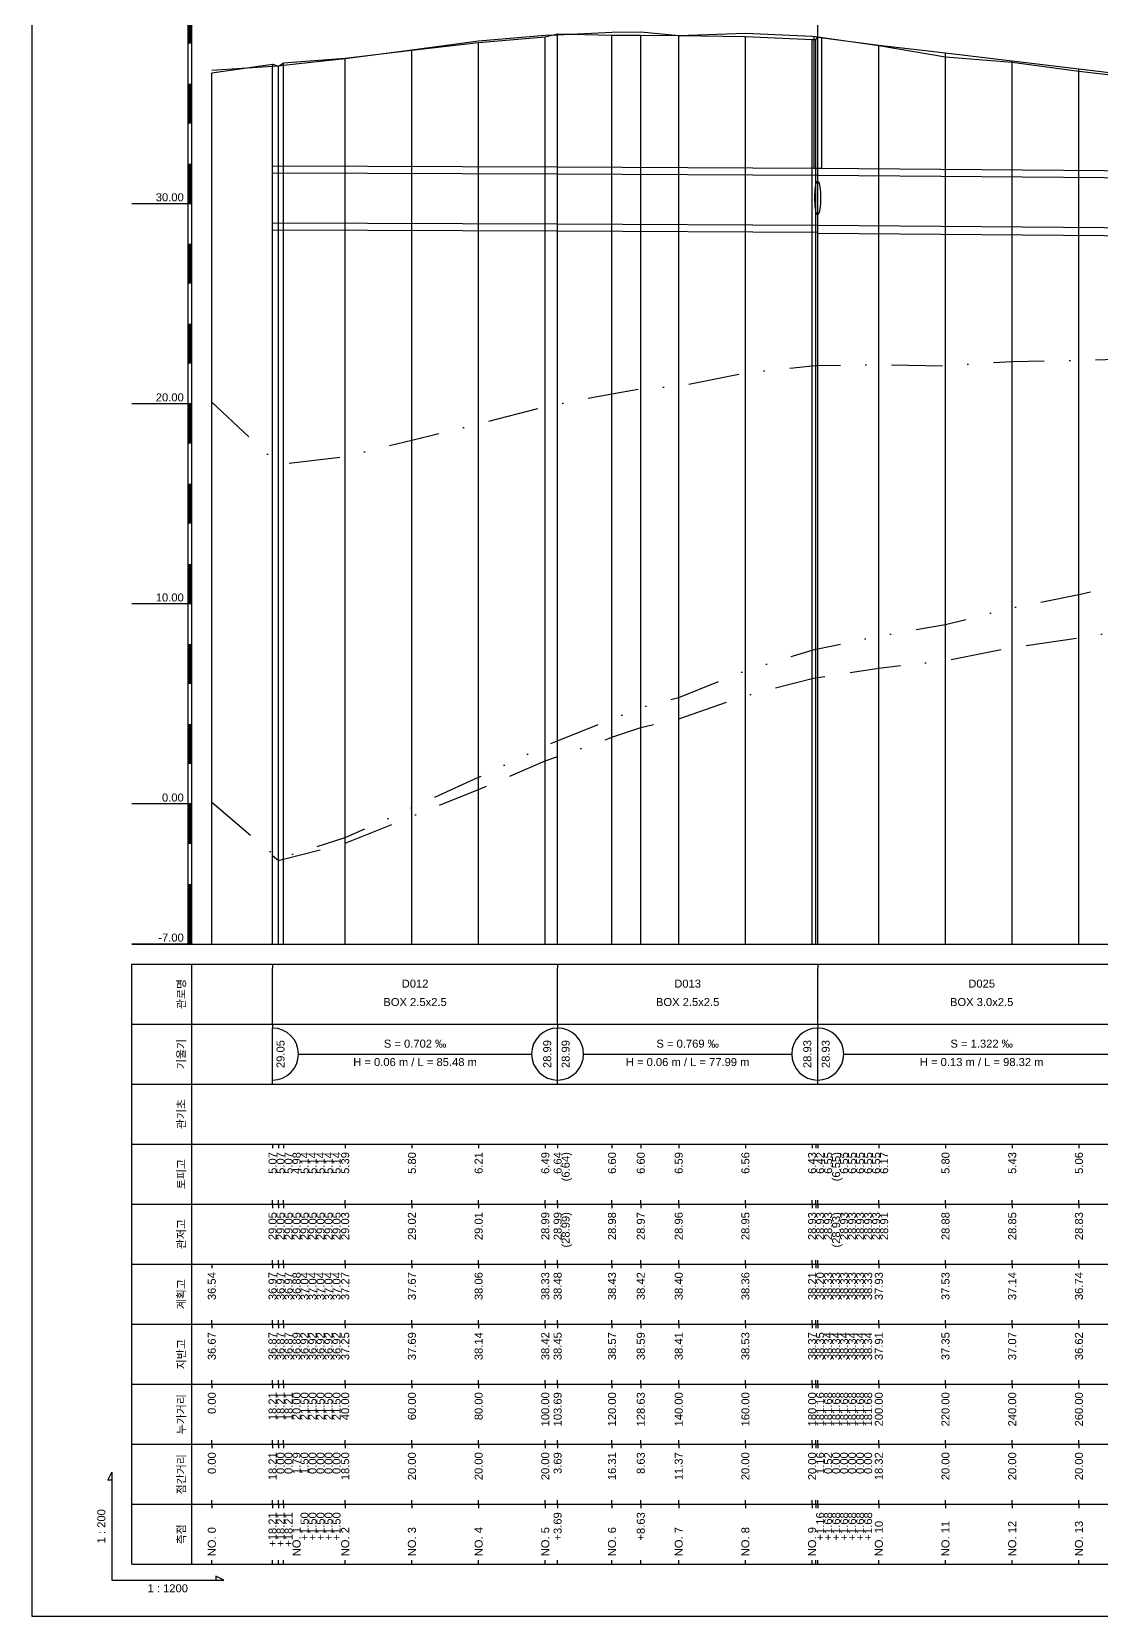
# Model space of a CAD drawing. Header units: millimetres. Extents: x -7351 to 135086, y 1419 to 5643.
# Drawn here: x 45519.4 to 45786.6, y 1419 to 1815 of the extents above; entities that cross this region are included whole.
import ezdxf
from ezdxf.enums import TextEntityAlignment as Align

# ---------------------------------------------------------------- set-up
doc = ezdxf.new("R2010")
doc.units = ezdxf.units.MM
for name, pattern in [('BORDER', [44.45, 12.7, -6.35, 12.7, -6.35, 0, -6.35]), ('DASHDOT', [25.4, 12.7, -6.35, 0, -6.35]), ('DIVIDE', [31.75, 12.7, -6.35, 0, -6.35, 0, -6.35])]:
    doc.linetypes.add(name, pattern=pattern)
for name, color, linetype in [('KZ_종단_계획선', 1, 'Continuous'), ('KZ_종단_관로', 4, 'Continuous'), ('KZ_종단_깃발', 7, 'Continuous'), ('KZ_종단_도각', 7, 'Continuous'), ('KZ_종단_맨홀', 4, 'Continuous'), ('KZ_종단_수직선', 7, 'Continuous'), ('KZ_종단_암선1', 56, 'DASHDOT'), ('KZ_종단_암선2', 4, 'DIVIDE'), ('KZ_종단_암선3', 6, 'BORDER'), ('KZ_종단_원형관', 4, 'Continuous'), ('KZ_종단_지반선', 3, 'Continuous'), ('KZ_종단_테이블문자', 7, 'Continuous'), ('KZ_종단_테이블선', 7, 'Continuous'), ('KZ_종단_폴대', 7, 'Continuous')]:
    doc.layers.add(name, color=color, linetype=linetype)
doc.styles.get("Standard").update_dxf_attribs({"font": 'arial.ttf'})

msp = doc.modelspace()

# ---------------------------------------------------------------- linework, layer by layer
at = {"layer": 'KZ_종단_계획선'}
msp.add_lwpolyline([(45564.36, 1804.76), (45579.54, 1806.9), (45579.54, 1806.9), (45579.54, 1806.9), (45581.03, 1806.42), (45582.27, 1807.23), (45582.27, 1807.23), (45582.27, 1807.23), (45582.27, 1807.23), (45582.27, 1807.23), (45597.69, 1808.41), (45614.36, 1810.4), (45631.03, 1812.36), (45647.69, 1813.7), (45650.77, 1814.45), (45664.36, 1814.17), (45671.55, 1814.13), (45681.03, 1814.03), (45697.69, 1813.83), (45714.36, 1813.11), (45715.33, 1813.05), (45715.76, 1813.67), (45715.76, 1813.67), (45715.76, 1813.67), (45715.76, 1813.67), (45715.76, 1813.67), (45715.76, 1813.67), (45731.03, 1811.67), (45747.69, 1809.71), (45764.36, 1807.73), (45781.03, 1805.74), (45797.69, 1803.76)], dxfattribs=at)
at = {"layer": 'KZ_종단_관로'}
for points in [[(45579.54, 1781.54), (45650.77, 1781.24)], [(45579.54, 1779.79), (45650.77, 1779.49)], [(45650.77, 1781.24), (45715.76, 1780.94)], [(45650.77, 1779.49), (45715.76, 1779.19)], [(45715.76, 1780.94), (45797.69, 1780.29)], [(45715.76, 1779.19), (45797.69, 1778.54)], [(45579.54, 1767.29), (45650.77, 1766.99)], [(45650.77, 1766.99), (45715.76, 1766.69)], [(45715.76, 1766.69), (45797.69, 1766.04)], [(45579.54, 1765.54), (45650.77, 1765.24)], [(45650.77, 1765.24), (45715.76, 1764.94)], [(45715.76, 1764.69), (45797.69, 1764.04)]]:
    msp.add_lwpolyline(points, dxfattribs=at)
at = {"layer": 'KZ_종단_깃발'}
msp.add_line((45715.76, 1587.04), (45715.76, 1855), dxfattribs=at)
at = {"layer": 'KZ_종단_도각'}
msp.add_lwpolyline([(45519.36, 1419.04), (46360.36, 1419.04), (46360.36, 2013.04), (45519.36, 2013.04)], close=True, dxfattribs=at)
at = {"layer": 'KZ_종단_맨홀'}
msp.add_lwpolyline([(45714.76, 1813.67), (45714.76, 1780.94), (45716.76, 1780.94), (45716.76, 1813.67)], dxfattribs=at)
at = {"layer": 'KZ_종단_수직선'}
for p, q in [((45647.69, 1587.04), (45647.69, 1813.7)), ((45650.77, 1587.04), (45650.77, 1814.45)), ((45664.36, 1587.04), (45664.36, 1814.17)), ((45671.55, 1587.04), (45671.55, 1814.13)), ((45681.03, 1587.04), (45681.03, 1814.03)), ((45697.69, 1587.04), (45697.69, 1813.83)), ((45715.76, 1587.04), (45715.76, 1813.67)), ((45715.76, 1587.04), (45715.76, 1813.67)), ((45715.76, 1587.04), (45715.76, 1813.67)), ((45715.76, 1587.04), (45715.76, 1813.67)), ((45715.76, 1587.04), (45715.76, 1813.67)), ((45715.76, 1587.04), (45715.76, 1813.67)), ((45614.36, 1587.04), (45614.36, 1810.4)), ((45631.03, 1587.04), (45631.03, 1812.36)), ((45714.36, 1587.04), (45714.36, 1813.11)), ((45715.33, 1587.04), (45715.33, 1813.05)), ((45731.03, 1587.04), (45731.03, 1811.67)), ((45747.69, 1587.04), (45747.69, 1809.71)), ((45579.53, 1587.04), (45579.53, 1806.9)), ((45579.53, 1587.04), (45579.53, 1806.9)), ((45579.53, 1587.04), (45579.53, 1806.9)), ((45581.03, 1587.04), (45581.03, 1806.42)), ((45582.28, 1587.04), (45582.28, 1807.23)), ((45582.28, 1587.04), (45582.28, 1807.23)), ((45582.28, 1587.04), (45582.28, 1807.23)), ((45582.28, 1587.04), (45582.28, 1807.23)), ((45582.28, 1587.04), (45582.28, 1807.23)), ((45597.69, 1587.04), (45597.69, 1808.41)), ((45764.36, 1587.04), (45764.36, 1807.73)), ((45781.03, 1587.04), (45781.03, 1805.74)), ((45564.36, 1587.04), (45564.36, 1804.76))]:
    msp.add_line(p, q, dxfattribs=at)
at = {"layer": 'KZ_종단_암선1', "flags": 128}
msp.add_lwpolyline([(45564.36, 1722.45), (45579.53, 1708.29), (45579.53, 1708.29), (45579.53, 1708.29), (45581.03, 1706.9), (45582.28, 1707.05), (45582.28, 1707.05), (45582.28, 1707.05), (45582.28, 1707.05), (45582.28, 1707.05), (45597.69, 1708.87), (45614.36, 1712.93), (45631.03, 1717.03), (45647.69, 1721.37), (45650.77, 1721.96), (45664.36, 1724.56), (45671.55, 1725.85), (45681.03, 1726.47), (45697.69, 1729.73), (45714.36, 1731.56), (45715.33, 1731.61), (45715.76, 1731.62), (45715.76, 1731.62), (45715.76, 1731.62), (45715.76, 1731.62), (45715.76, 1731.62), (45715.76, 1731.62), (45731.03, 1731.83), (45747.69, 1731.53), (45764.36, 1732.64), (45781.03, 1732.9), (45797.69, 1733.48), (45814.36, 1734.77), (45831.03, 1736.05), (45847.69, 1737.39), (45864.36, 1738.46), (45881.03, 1739.36), (45897.69, 1740.37), (45914.36, 1740.84), (45931.03, 1741.57), (45947.69, 1742.42), (45964.36, 1742.66), (45981.03, 1741.77), (45982.69, 1741.33), (45997.69, 1737.45), (45999.36, 1737.01), (46014.36, 1733.11), (46016.5, 1732.55), (46016.5, 1732.55), (46016.5, 1732.55), (46016.5, 1732.55), (46016.5, 1732.55), (46016.68, 1732.5), (46024.83, 1730.36), (46031.03, 1728.74), (46047.69, 1724.18), (46064.36, 1720.39), (46081.03, 1717.07), (46097.69, 1714.64), (46114.36, 1713.26), (46131.03, 1713.12), (46139.77, 1713.11), (46139.91, 1713.11), (46147.69, 1713.08), (46164.36, 1712.96), (46181.03, 1712.91), (46188.05, 1712.61), (46197.69, 1712.21), (46214.36, 1710.78), (46231.03, 1713.42), (46247.69, 1712.36), (46264.36, 1712.44), (46281.03, 1715.33), (46285.64, 1715.95), (46297.69, 1717.58), (46314.36, 1717.46)], dxfattribs=at)
at = {"layer": 'KZ_종단_암선2', "flags": 128}
msp.add_lwpolyline([(45564.36, 1622.45), (45579.53, 1609.62), (45579.53, 1609.62), (45579.53, 1609.62), (45581.03, 1608.37), (45582.28, 1608.76), (45582.28, 1608.76), (45582.28, 1608.76), (45582.28, 1608.76), (45582.28, 1608.76), (45597.69, 1613.62), (45614.36, 1621.14), (45631.03, 1628.7), (45647.69, 1636.6), (45650.77, 1637.83), (45664.36, 1643.29), (45671.55, 1646.09), (45681.03, 1648.68), (45697.69, 1655.34), (45714.36, 1660.5), (45715.33, 1660.74), (45715.76, 1660.83), (45715.76, 1660.83), (45715.76, 1660.83), (45715.76, 1660.83), (45715.76, 1660.83), (45715.76, 1660.83), (45731.03, 1664), (45747.69, 1666.85), (45764.36, 1671.05), (45781.03, 1674.41), (45797.69, 1678.08), (45814.36, 1682.46), (45831.03, 1687.07), (45847.69, 1692.08), (45864.36, 1697.08), (45881.03, 1702.11), (45897.69, 1707.36), (45914.36, 1712.08), (45931.03, 1717.05), (45947.69, 1722.16), (45964.36, 1726.64), (45981.03, 1729.46), (45982.69, 1729.12), (45997.69, 1726.05), (45999.36, 1725.71), (46014.36, 1722.63), (46016.5, 1722.17), (46016.5, 1722.17), (46016.5, 1722.17), (46016.5, 1722.17), (46016.5, 1722.17), (46016.68, 1722.13), (46024.83, 1720.44), (46031.03, 1719.16), (46047.69, 1715.51), (46064.36, 1712.63), (46081.03, 1710.22), (46097.69, 1708.69), (46114.36, 1708.23), (46131.03, 1709), (46139.77, 1709.46), (46139.91, 1709.47), (46147.69, 1709.87), (46164.36, 1710.66), (46181.03, 1711.51), (46188.05, 1711.6), (46197.69, 1711.73)], dxfattribs=at)
at = {"layer": 'KZ_종단_암선3', "flags": 128}
msp.add_lwpolyline([(45579.53, 1609.17), (45579.53, 1609.17), (45579.53, 1609.17), (45581.03, 1607.91), (45582.28, 1608.23), (45582.28, 1608.23), (45582.28, 1608.23), (45582.28, 1608.23), (45582.28, 1608.23), (45597.69, 1612.22), (45614.36, 1618.92), (45631.03, 1625.65), (45647.69, 1632.79), (45650.77, 1633.88), (45664.36, 1638.69), (45671.55, 1641.15), (45681.03, 1643.27), (45697.69, 1649.1), (45714.36, 1653.38), (45715.33, 1653.57), (45715.76, 1653.64), (45715.76, 1653.64), (45715.76, 1653.64), (45715.76, 1653.64), (45715.76, 1653.64), (45715.76, 1653.64), (45731.03, 1655.98), (45747.69, 1657.9), (45764.36, 1661.14), (45781.03, 1663.54), (45797.69, 1666.26), (45814.36, 1669.69), (45831.03, 1673.42), (45847.69, 1677.72), (45864.36, 1682.19), (45881.03, 1686.87), (45897.69, 1691.92), (45914.36, 1696.47), (45931.03, 1701.27), (45947.69, 1706.19), (45964.36, 1710.5), (45981.03, 1713.36), (45982.69, 1713.14), (45997.69, 1711.14), (45999.36, 1710.92), (46014.36, 1708.91), (46016.5, 1708.61), (46016.5, 1708.61), (46016.5, 1708.61), (46016.5, 1708.61), (46016.5, 1708.61), (46016.68, 1708.58), (46024.83, 1707.48), (46031.03, 1706.63), (46047.69, 1704.17), (46064.36, 1702.49), (46081.03, 1701.26), (46097.69, 1700.93), (46114.36, 1701.65), (46131.03, 1703.61), (46139.77, 1704.7), (46139.91, 1704.72), (46147.69, 1705.66), (46164.36, 1707.65), (46181.03, 1709.69), (46188.05, 1710.28), (46197.69, 1711.1)], dxfattribs=at)
at = {"layer": 'KZ_종단_원형관'}
for p, q in [((45715.06, 1773.47), (45715.07, 1774.2)), ((45715.07, 1774.2), (45715.1, 1774.92)), ((45715.1, 1774.92), (45715.15, 1775.58)), ((45715.15, 1775.58), (45715.22, 1776.19)), ((45715.22, 1776.19), (45715.31, 1776.71)), ((45715.31, 1776.71), (45715.41, 1777.13)), ((45715.41, 1777.13), (45715.52, 1777.44)), ((45715.52, 1777.44), (45715.64, 1777.63)), ((45715.64, 1777.63), (45715.76, 1777.7)), ((45715.76, 1777.7), (45715.88, 1777.63)), ((45715.88, 1777.63), (45716, 1777.44)), ((45716, 1777.44), (45716.11, 1777.13)), ((45716.11, 1777.13), (45716.21, 1776.71)), ((45716.21, 1776.71), (45716.3, 1776.19)), ((45716.3, 1776.19), (45716.37, 1775.58)), ((45716.37, 1775.58), (45716.42, 1774.92)), ((45716.42, 1774.92), (45716.45, 1774.2)), ((45716.45, 1774.2), (45716.47, 1773.47)), ((45715.07, 1772.73), (45715.06, 1773.47)), ((45715.1, 1772.02), (45715.07, 1772.73)), ((45715.15, 1771.35), (45715.1, 1772.02)), ((45715.22, 1770.75), (45715.15, 1771.35)), ((45715.31, 1770.23), (45715.22, 1770.75)), ((45715.41, 1769.81), (45715.31, 1770.23)), ((45716.21, 1770.23), (45716.11, 1769.81)), ((45716.3, 1770.75), (45716.21, 1770.23)), ((45716.37, 1771.35), (45716.3, 1770.75)), ((45716.42, 1772.02), (45716.37, 1771.35)), ((45716.45, 1772.73), (45716.42, 1772.02)), ((45716.47, 1773.47), (45716.45, 1772.73)), ((45715.52, 1769.49), (45715.41, 1769.81)), ((45715.64, 1769.3), (45715.52, 1769.49)), ((45715.76, 1769.24), (45715.64, 1769.3)), ((45715.88, 1769.3), (45715.76, 1769.24)), ((45716, 1769.49), (45715.88, 1769.3)), ((45716.11, 1769.81), (45716, 1769.49))]:
    msp.add_line(p, q, dxfattribs=at)
at = {"layer": 'KZ_종단_지반선', "flags": 128}
msp.add_lwpolyline([(45564.36, 1805.41), (45579.53, 1806.4), (45579.53, 1806.4), (45579.53, 1806.4), (45581.03, 1806.49), (45582.28, 1806.63), (45582.28, 1806.63), (45582.28, 1806.63), (45582.28, 1806.63), (45582.28, 1806.63), (45597.69, 1808.31), (45614.36, 1810.48), (45631.03, 1812.75), (45647.69, 1814.12), (45650.77, 1814.26), (45664.36, 1814.89), (45671.55, 1815), (45681.03, 1814.09), (45697.69, 1814.69), (45714.36, 1813.9), (45715.33, 1813.8), (45715.76, 1813.74), (45715.76, 1813.74), (45715.76, 1813.74), (45715.76, 1813.74), (45715.76, 1813.74), (45715.76, 1813.74), (45731.03, 1811.59), (45747.69, 1808.77), (45764.36, 1807.38), (45781.03, 1805.16), (45797.69, 1803.24)], dxfattribs=at)
at = {"layer": 'KZ_종단_테이블문자'}
for p, q in [((45579.53, 1582.04), (45579.53, 1581.04)), ((45579.53, 1568.04), (45579.53, 1581.04)), ((45650.77, 1582.04), (45650.77, 1581.04)), ((45650.77, 1582.04), (45650.77, 1581.04)), ((45650.77, 1568.04), (45650.77, 1581.04)), ((45650.77, 1568.04), (45650.77, 1581.04)), ((45715.76, 1582.04), (45715.76, 1581.04)), ((45715.76, 1582.04), (45715.76, 1581.04)), ((45715.76, 1568.04), (45715.76, 1581.04)), ((45715.76, 1568.04), (45715.76, 1581.04)), ((45579.53, 1567.04), (45579.53, 1568.04)), ((45579.53, 1567.04), (45579.53, 1566.04)), ((45579.53, 1553.04), (45579.53, 1566.04)), ((45650.77, 1567.04), (45650.77, 1568.04)), ((45650.77, 1567.04), (45650.77, 1568.04)), ((45650.77, 1567.04), (45650.77, 1566.04)), ((45650.77, 1567.04), (45650.77, 1566.04)), ((45650.77, 1553.04), (45650.77, 1566.04)), ((45650.77, 1553.04), (45650.77, 1566.04)), ((45715.76, 1567.04), (45715.76, 1568.04)), ((45715.76, 1567.04), (45715.76, 1568.04)), ((45715.76, 1567.04), (45715.76, 1566.04)), ((45715.76, 1567.04), (45715.76, 1566.04)), ((45715.76, 1553.04), (45715.76, 1566.04)), ((45715.76, 1553.04), (45715.76, 1566.04)), ((45585.95, 1559.54), (45644.35, 1559.54)), ((45657.18, 1559.54), (45709.34, 1559.54)), ((45722.18, 1559.54), (45791.28, 1559.54)), ((45579.53, 1552.04), (45579.53, 1553.04)), ((45650.77, 1552.04), (45650.77, 1553.04)), ((45650.77, 1552.04), (45650.77, 1553.04)), ((45715.76, 1552.04), (45715.76, 1553.04)), ((45715.76, 1552.04), (45715.76, 1553.04))]:
    msp.add_line(p, q, dxfattribs=at)
for centre, start, end in [((45579.53, 1559.54), 270, 90), ((45650.77, 1559.54), 90, 270), ((45650.77, 1559.54), 270, 90), ((45715.76, 1559.54), 90, 270), ((45715.76, 1559.54), 270, 90)]:
    msp.add_arc(centre, 6.5, start, end, dxfattribs=at)
at = {"layer": 'KZ_종단_테이블선'}
for p, q in [((45544.36, 1587.04), (46319.36, 1587.04)), ((45544.36, 1567.04), (45544.36, 1582.04)), ((45544.36, 1582.04), (46319.36, 1582.04)), ((45559.36, 1567.04), (45559.36, 1582.04)), ((45544.36, 1552.04), (45544.36, 1567.04)), ((45544.36, 1567.04), (46319.36, 1567.04)), ((45559.36, 1552.04), (45559.36, 1567.04)), ((45544.36, 1537.04), (45544.36, 1552.04)), ((45544.36, 1552.04), (46319.36, 1552.04)), ((45559.36, 1537.04), (45559.36, 1552.04)), ((45544.36, 1522.04), (45544.36, 1537.04)), ((45544.36, 1537.04), (46319.36, 1537.04)), ((45559.36, 1522.04), (45559.36, 1537.04)), ((45579.54, 1537.04), (45579.54, 1536.04)), ((45579.54, 1537.04), (45579.54, 1536.04)), ((45579.54, 1537.04), (45579.54, 1536.04)), ((45581.03, 1537.04), (45581.03, 1536.04)), ((45582.27, 1537.04), (45582.27, 1536.04)), ((45582.27, 1537.04), (45582.27, 1536.04)), ((45582.27, 1537.04), (45582.27, 1536.04)), ((45582.27, 1537.04), (45582.27, 1536.04)), ((45582.27, 1537.04), (45582.27, 1536.04)), ((45597.69, 1537.04), (45597.69, 1536.04)), ((45614.36, 1537.04), (45614.36, 1536.04)), ((45631.03, 1537.04), (45631.03, 1536.04)), ((45647.69, 1537.04), (45647.69, 1536.04)), ((45650.77, 1537.04), (45650.77, 1536.04)), ((45664.36, 1537.04), (45664.36, 1536.04)), ((45671.55, 1537.04), (45671.55, 1536.04)), ((45681.03, 1537.04), (45681.03, 1536.04)), ((45697.69, 1537.04), (45697.69, 1536.04)), ((45714.36, 1537.04), (45714.36, 1536.04)), ((45715.33, 1537.04), (45715.33, 1536.04)), ((45715.76, 1537.04), (45715.76, 1536.04)), ((45715.76, 1537.04), (45715.76, 1536.04)), ((45715.76, 1537.04), (45715.76, 1536.04)), ((45715.76, 1537.04), (45715.76, 1536.04)), ((45715.76, 1537.04), (45715.76, 1536.04)), ((45715.76, 1537.04), (45715.76, 1536.04)), ((45731.03, 1537.04), (45731.03, 1536.04)), ((45747.69, 1537.04), (45747.69, 1536.04)), ((45764.36, 1537.04), (45764.36, 1536.04)), ((45781.03, 1537.04), (45781.03, 1536.04)), ((45544.36, 1507.04), (45544.36, 1522.04)), ((45544.36, 1522.04), (46319.36, 1522.04)), ((45559.36, 1507.04), (45559.36, 1522.04)), ((45579.54, 1522.04), (45579.54, 1523.04)), ((45579.54, 1522.04), (45579.54, 1523.04)), ((45579.54, 1522.04), (45579.54, 1523.04)), ((45579.54, 1522.04), (45579.54, 1521.04)), ((45579.54, 1522.04), (45579.54, 1521.04)), ((45579.54, 1522.04), (45579.54, 1521.04)), ((45581.03, 1522.04), (45581.03, 1523.04)), ((45581.03, 1522.04), (45581.03, 1521.04)), ((45582.27, 1522.04), (45582.27, 1523.04)), ((45582.27, 1522.04), (45582.27, 1523.04)), ((45582.27, 1522.04), (45582.27, 1523.04)), ((45582.27, 1522.04), (45582.27, 1523.04)), ((45582.27, 1522.04), (45582.27, 1523.04)), ((45582.27, 1522.04), (45582.27, 1521.04)), ((45582.27, 1522.04), (45582.27, 1521.04)), ((45582.27, 1522.04), (45582.27, 1521.04)), ((45582.27, 1522.04), (45582.27, 1521.04)), ((45582.27, 1522.04), (45582.27, 1521.04)), ((45597.69, 1522.04), (45597.69, 1523.04)), ((45597.69, 1522.04), (45597.69, 1521.04)), ((45614.36, 1522.04), (45614.36, 1523.04)), ((45614.36, 1522.04), (45614.36, 1521.04)), ((45631.03, 1522.04), (45631.03, 1523.04)), ((45631.03, 1522.04), (45631.03, 1521.04)), ((45647.69, 1522.04), (45647.69, 1523.04)), ((45647.69, 1522.04), (45647.69, 1521.04)), ((45650.77, 1522.04), (45650.77, 1523.04)), ((45650.77, 1522.04), (45650.77, 1521.04)), ((45664.36, 1522.04), (45664.36, 1523.04)), ((45664.36, 1522.04), (45664.36, 1521.04)), ((45671.55, 1522.04), (45671.55, 1523.04)), ((45671.55, 1522.04), (45671.55, 1521.04)), ((45681.03, 1522.04), (45681.03, 1523.04)), ((45681.03, 1522.04), (45681.03, 1521.04)), ((45697.69, 1522.04), (45697.69, 1523.04)), ((45697.69, 1522.04), (45697.69, 1521.04)), ((45714.36, 1522.04), (45714.36, 1523.04)), ((45714.36, 1522.04), (45714.36, 1521.04)), ((45715.33, 1522.04), (45715.33, 1523.04)), ((45715.33, 1522.04), (45715.33, 1521.04)), ((45715.76, 1522.04), (45715.76, 1523.04)), ((45715.76, 1522.04), (45715.76, 1523.04)), ((45715.76, 1522.04), (45715.76, 1523.04)), ((45715.76, 1522.04), (45715.76, 1523.04)), ((45715.76, 1522.04), (45715.76, 1523.04)), ((45715.76, 1522.04), (45715.76, 1523.04)), ((45715.76, 1522.04), (45715.76, 1521.04)), ((45715.76, 1522.04), (45715.76, 1521.04)), ((45715.76, 1522.04), (45715.76, 1521.04)), ((45715.76, 1522.04), (45715.76, 1521.04)), ((45715.76, 1522.04), (45715.76, 1521.04)), ((45715.76, 1522.04), (45715.76, 1521.04)), ((45731.03, 1522.04), (45731.03, 1523.04)), ((45731.03, 1522.04), (45731.03, 1521.04)), ((45747.69, 1522.04), (45747.69, 1523.04)), ((45747.69, 1522.04), (45747.69, 1521.04)), ((45764.36, 1522.04), (45764.36, 1523.04)), ((45764.36, 1522.04), (45764.36, 1521.04)), ((45781.03, 1522.04), (45781.03, 1523.04)), ((45781.03, 1522.04), (45781.03, 1521.04)), ((45544.36, 1492.04), (45544.36, 1507.04)), ((45544.36, 1507.04), (46319.36, 1507.04)), ((45559.36, 1492.04), (45559.36, 1507.04)), ((45564.36, 1507.04), (45564.36, 1506.04)), ((45579.53, 1507.04), (45579.53, 1506.04)), ((45579.53, 1507.04), (45579.53, 1506.04)), ((45579.53, 1507.04), (45579.53, 1506.04)), ((45579.54, 1507.04), (45579.54, 1508.04)), ((45579.54, 1507.04), (45579.54, 1508.04)), ((45579.54, 1507.04), (45579.54, 1508.04)), ((45581.03, 1507.04), (45581.03, 1508.04)), ((45581.03, 1507.04), (45581.03, 1506.04)), ((45582.27, 1507.04), (45582.27, 1508.04)), ((45582.27, 1507.04), (45582.27, 1508.04)), ((45582.27, 1507.04), (45582.27, 1508.04)), ((45582.27, 1507.04), (45582.27, 1508.04)), ((45582.27, 1507.04), (45582.27, 1508.04)), ((45582.28, 1507.04), (45582.28, 1506.04)), ((45582.28, 1507.04), (45582.28, 1506.04)), ((45582.28, 1507.04), (45582.28, 1506.04)), ((45582.28, 1507.04), (45582.28, 1506.04)), ((45582.28, 1507.04), (45582.28, 1506.04)), ((45597.69, 1507.04), (45597.69, 1508.04)), ((45597.69, 1507.04), (45597.69, 1506.04)), ((45614.36, 1507.04), (45614.36, 1508.04)), ((45614.36, 1507.04), (45614.36, 1506.04)), ((45631.03, 1507.04), (45631.03, 1508.04)), ((45631.03, 1507.04), (45631.03, 1506.04)), ((45647.69, 1507.04), (45647.69, 1508.04)), ((45647.69, 1507.04), (45647.69, 1506.04)), ((45650.77, 1507.04), (45650.77, 1508.04)), ((45650.77, 1507.04), (45650.77, 1506.04)), ((45664.36, 1507.04), (45664.36, 1508.04)), ((45664.36, 1507.04), (45664.36, 1506.04)), ((45671.55, 1507.04), (45671.55, 1508.04)), ((45671.55, 1507.04), (45671.55, 1506.04)), ((45681.03, 1507.04), (45681.03, 1508.04)), ((45681.03, 1507.04), (45681.03, 1506.04)), ((45697.69, 1507.04), (45697.69, 1508.04)), ((45697.69, 1507.04), (45697.69, 1506.04)), ((45714.36, 1507.04), (45714.36, 1508.04)), ((45714.36, 1507.04), (45714.36, 1506.04)), ((45715.33, 1507.04), (45715.33, 1508.04)), ((45715.33, 1507.04), (45715.33, 1506.04)), ((45715.76, 1507.04), (45715.76, 1508.04)), ((45715.76, 1507.04), (45715.76, 1508.04)), ((45715.76, 1507.04), (45715.76, 1508.04)), ((45715.76, 1507.04), (45715.76, 1508.04)), ((45715.76, 1507.04), (45715.76, 1508.04)), ((45715.76, 1507.04), (45715.76, 1508.04)), ((45715.76, 1507.04), (45715.76, 1506.04)), ((45715.76, 1507.04), (45715.76, 1506.04)), ((45715.76, 1507.04), (45715.76, 1506.04)), ((45715.76, 1507.04), (45715.76, 1506.04)), ((45715.76, 1507.04), (45715.76, 1506.04)), ((45715.76, 1507.04), (45715.76, 1506.04)), ((45731.03, 1507.04), (45731.03, 1508.04)), ((45731.03, 1507.04), (45731.03, 1506.04)), ((45747.69, 1507.04), (45747.69, 1508.04)), ((45747.69, 1507.04), (45747.69, 1506.04)), ((45764.36, 1507.04), (45764.36, 1508.04)), ((45764.36, 1507.04), (45764.36, 1506.04)), ((45781.03, 1507.04), (45781.03, 1508.04)), ((45781.03, 1507.04), (45781.03, 1506.04)), ((45564.36, 1492.04), (45564.36, 1493.04)), ((45579.53, 1492.04), (45579.53, 1493.04)), ((45579.53, 1492.04), (45579.53, 1493.04)), ((45579.53, 1492.04), (45579.53, 1493.04)), ((45581.03, 1492.04), (45581.03, 1493.04)), ((45582.28, 1492.04), (45582.28, 1493.04)), ((45582.28, 1492.04), (45582.28, 1493.04)), ((45582.28, 1492.04), (45582.28, 1493.04)), ((45582.28, 1492.04), (45582.28, 1493.04)), ((45582.28, 1492.04), (45582.28, 1493.04)), ((45597.69, 1492.04), (45597.69, 1493.04)), ((45614.36, 1492.04), (45614.36, 1493.04)), ((45631.03, 1492.04), (45631.03, 1493.04)), ((45647.69, 1492.04), (45647.69, 1493.04)), ((45650.77, 1492.04), (45650.77, 1493.04)), ((45664.36, 1492.04), (45664.36, 1493.04)), ((45671.55, 1492.04), (45671.55, 1493.04)), ((45681.03, 1492.04), (45681.03, 1493.04)), ((45697.69, 1492.04), (45697.69, 1493.04)), ((45714.36, 1492.04), (45714.36, 1493.04)), ((45715.33, 1492.04), (45715.33, 1493.04)), ((45715.76, 1492.04), (45715.76, 1493.04)), ((45715.76, 1492.04), (45715.76, 1493.04)), ((45715.76, 1492.04), (45715.76, 1493.04)), ((45715.76, 1492.04), (45715.76, 1493.04)), ((45715.76, 1492.04), (45715.76, 1493.04)), ((45715.76, 1492.04), (45715.76, 1493.04)), ((45731.03, 1492.04), (45731.03, 1493.04)), ((45747.69, 1492.04), (45747.69, 1493.04)), ((45764.36, 1492.04), (45764.36, 1493.04)), ((45781.03, 1492.04), (45781.03, 1493.04)), ((45544.36, 1477.04), (45544.36, 1492.04)), ((45544.36, 1492.04), (46319.36, 1492.04)), ((45559.36, 1477.04), (45559.36, 1492.04)), ((45564.36, 1492.04), (45564.36, 1491.04)), ((45579.53, 1492.04), (45579.53, 1491.04)), ((45579.53, 1492.04), (45579.53, 1491.04)), ((45579.53, 1492.04), (45579.53, 1491.04)), ((45581.03, 1492.04), (45581.03, 1491.04)), ((45582.28, 1492.04), (45582.28, 1491.04)), ((45582.28, 1492.04), (45582.28, 1491.04)), ((45582.28, 1492.04), (45582.28, 1491.04)), ((45582.28, 1492.04), (45582.28, 1491.04)), ((45582.28, 1492.04), (45582.28, 1491.04)), ((45597.69, 1492.04), (45597.69, 1491.04)), ((45614.36, 1492.04), (45614.36, 1491.04)), ((45631.03, 1492.04), (45631.03, 1491.04)), ((45647.69, 1492.04), (45647.69, 1491.04)), ((45650.77, 1492.04), (45650.77, 1491.04)), ((45664.36, 1492.04), (45664.36, 1491.04)), ((45671.55, 1492.04), (45671.55, 1491.04)), ((45681.03, 1492.04), (45681.03, 1491.04)), ((45697.69, 1492.04), (45697.69, 1491.04)), ((45714.36, 1492.04), (45714.36, 1491.04)), ((45715.33, 1492.04), (45715.33, 1491.04)), ((45715.76, 1492.04), (45715.76, 1491.04)), ((45715.76, 1492.04), (45715.76, 1491.04)), ((45715.76, 1492.04), (45715.76, 1491.04)), ((45715.76, 1492.04), (45715.76, 1491.04)), ((45715.76, 1492.04), (45715.76, 1491.04)), ((45715.76, 1492.04), (45715.76, 1491.04)), ((45731.03, 1492.04), (45731.03, 1491.04)), ((45747.69, 1492.04), (45747.69, 1491.04)), ((45764.36, 1492.04), (45764.36, 1491.04)), ((45781.03, 1492.04), (45781.03, 1491.04)), ((45544.36, 1462.04), (45544.36, 1477.04)), ((45544.36, 1477.04), (46319.36, 1477.04)), ((45559.36, 1462.04), (45559.36, 1477.04)), ((45564.36, 1477.04), (45564.36, 1478.04)), ((45564.36, 1477.04), (45564.36, 1476.04)), ((45579.53, 1477.04), (45579.53, 1478.04)), ((45579.53, 1477.04), (45579.53, 1478.04)), ((45579.53, 1477.04), (45579.53, 1478.04)), ((45579.53, 1477.04), (45579.53, 1476.04)), ((45579.53, 1477.04), (45579.53, 1476.04)), ((45579.53, 1477.04), (45579.53, 1476.04)), ((45581.03, 1477.04), (45581.03, 1478.04)), ((45581.03, 1477.04), (45581.03, 1476.04)), ((45582.28, 1477.04), (45582.28, 1478.04)), ((45582.28, 1477.04), (45582.28, 1478.04)), ((45582.28, 1477.04), (45582.28, 1478.04)), ((45582.28, 1477.04), (45582.28, 1478.04)), ((45582.28, 1477.04), (45582.28, 1478.04)), ((45582.28, 1477.04), (45582.28, 1476.04)), ((45582.28, 1477.04), (45582.28, 1476.04)), ((45582.28, 1477.04), (45582.28, 1476.04)), ((45582.28, 1477.04), (45582.28, 1476.04)), ((45582.28, 1477.04), (45582.28, 1476.04)), ((45597.69, 1477.04), (45597.69, 1478.04)), ((45597.69, 1477.04), (45597.69, 1476.04)), ((45614.36, 1477.04), (45614.36, 1478.04)), ((45614.36, 1477.04), (45614.36, 1476.04)), ((45631.03, 1477.04), (45631.03, 1478.04)), ((45631.03, 1477.04), (45631.03, 1476.04)), ((45647.69, 1477.04), (45647.69, 1478.04)), ((45647.69, 1477.04), (45647.69, 1476.04)), ((45650.77, 1477.04), (45650.77, 1478.04)), ((45650.77, 1477.04), (45650.77, 1476.04)), ((45664.36, 1477.04), (45664.36, 1478.04)), ((45664.36, 1477.04), (45664.36, 1476.04)), ((45671.55, 1477.04), (45671.55, 1478.04)), ((45671.55, 1477.04), (45671.55, 1476.04)), ((45681.03, 1477.04), (45681.03, 1478.04)), ((45681.03, 1477.04), (45681.03, 1476.04)), ((45697.69, 1477.04), (45697.69, 1478.04)), ((45697.69, 1477.04), (45697.69, 1476.04)), ((45714.36, 1477.04), (45714.36, 1478.04)), ((45714.36, 1477.04), (45714.36, 1476.04)), ((45715.33, 1477.04), (45715.33, 1478.04)), ((45715.33, 1477.04), (45715.33, 1476.04)), ((45715.76, 1477.04), (45715.76, 1478.04)), ((45715.76, 1477.04), (45715.76, 1478.04)), ((45715.76, 1477.04), (45715.76, 1478.04)), ((45715.76, 1477.04), (45715.76, 1478.04)), ((45715.76, 1477.04), (45715.76, 1478.04)), ((45715.76, 1477.04), (45715.76, 1478.04)), ((45715.76, 1477.04), (45715.76, 1476.04)), ((45715.76, 1477.04), (45715.76, 1476.04)), ((45715.76, 1477.04), (45715.76, 1476.04)), ((45715.76, 1477.04), (45715.76, 1476.04)), ((45715.76, 1477.04), (45715.76, 1476.04)), ((45715.76, 1477.04), (45715.76, 1476.04)), ((45731.03, 1477.04), (45731.03, 1478.04)), ((45731.03, 1477.04), (45731.03, 1476.04)), ((45747.69, 1477.04), (45747.69, 1478.04)), ((45747.69, 1477.04), (45747.69, 1476.04)), ((45764.36, 1477.04), (45764.36, 1478.04)), ((45764.36, 1477.04), (45764.36, 1476.04)), ((45781.03, 1477.04), (45781.03, 1478.04)), ((45781.03, 1477.04), (45781.03, 1476.04)), ((45544.36, 1447.04), (45544.36, 1462.04)), ((45544.36, 1462.04), (46319.36, 1462.04)), ((45559.36, 1447.04), (45559.36, 1462.04)), ((45564.36, 1462.04), (45564.36, 1463.04)), ((45564.36, 1462.04), (45564.36, 1461.04)), ((45579.53, 1462.04), (45579.53, 1463.04)), ((45579.53, 1462.04), (45579.53, 1463.04)), ((45579.53, 1462.04), (45579.53, 1463.04)), ((45579.53, 1462.04), (45579.53, 1461.04)), ((45579.53, 1462.04), (45579.53, 1461.04)), ((45579.53, 1462.04), (45579.53, 1461.04)), ((45581.03, 1462.04), (45581.03, 1463.04)), ((45581.03, 1462.04), (45581.03, 1461.04)), ((45582.28, 1462.04), (45582.28, 1463.04)), ((45582.28, 1462.04), (45582.28, 1463.04)), ((45582.28, 1462.04), (45582.28, 1463.04)), ((45582.28, 1462.04), (45582.28, 1463.04)), ((45582.28, 1462.04), (45582.28, 1463.04)), ((45582.28, 1462.04), (45582.28, 1461.04)), ((45582.28, 1462.04), (45582.28, 1461.04)), ((45582.28, 1462.04), (45582.28, 1461.04)), ((45582.28, 1462.04), (45582.28, 1461.04)), ((45582.28, 1462.04), (45582.28, 1461.04)), ((45597.69, 1462.04), (45597.69, 1463.04)), ((45597.69, 1462.04), (45597.69, 1461.04)), ((45614.36, 1462.04), (45614.36, 1463.04)), ((45614.36, 1462.04), (45614.36, 1461.04)), ((45631.03, 1462.04), (45631.03, 1463.04)), ((45631.03, 1462.04), (45631.03, 1461.04)), ((45647.69, 1462.04), (45647.69, 1463.04)), ((45647.69, 1462.04), (45647.69, 1461.04)), ((45650.77, 1462.04), (45650.77, 1463.04)), ((45650.77, 1462.04), (45650.77, 1461.04)), ((45664.36, 1462.04), (45664.36, 1463.04)), ((45664.36, 1462.04), (45664.36, 1461.04)), ((45671.55, 1462.04), (45671.55, 1463.04)), ((45671.55, 1462.04), (45671.55, 1461.04)), ((45681.03, 1462.04), (45681.03, 1463.04)), ((45681.03, 1462.04), (45681.03, 1461.04)), ((45697.69, 1462.04), (45697.69, 1463.04)), ((45697.69, 1462.04), (45697.69, 1461.04)), ((45714.36, 1462.04), (45714.36, 1463.04)), ((45714.36, 1462.04), (45714.36, 1461.04)), ((45715.33, 1462.04), (45715.33, 1463.04)), ((45715.33, 1462.04), (45715.33, 1461.04)), ((45715.76, 1462.04), (45715.76, 1463.04)), ((45715.76, 1462.04), (45715.76, 1463.04)), ((45715.76, 1462.04), (45715.76, 1463.04)), ((45715.76, 1462.04), (45715.76, 1463.04)), ((45715.76, 1462.04), (45715.76, 1463.04)), ((45715.76, 1462.04), (45715.76, 1463.04)), ((45715.76, 1462.04), (45715.76, 1461.04)), ((45715.76, 1462.04), (45715.76, 1461.04)), ((45715.76, 1462.04), (45715.76, 1461.04)), ((45715.76, 1462.04), (45715.76, 1461.04)), ((45715.76, 1462.04), (45715.76, 1461.04)), ((45715.76, 1462.04), (45715.76, 1461.04)), ((45731.03, 1462.04), (45731.03, 1463.04)), ((45731.03, 1462.04), (45731.03, 1461.04)), ((45747.69, 1462.04), (45747.69, 1463.04)), ((45747.69, 1462.04), (45747.69, 1461.04)), ((45764.36, 1462.04), (45764.36, 1463.04)), ((45764.36, 1462.04), (45764.36, 1461.04)), ((45781.03, 1462.04), (45781.03, 1463.04)), ((45781.03, 1462.04), (45781.03, 1461.04)), ((45544.36, 1432.04), (45544.36, 1447.04)), ((45544.36, 1447.04), (46319.36, 1447.04)), ((45559.36, 1432.04), (45559.36, 1447.04)), ((45564.36, 1447.04), (45564.36, 1448.04)), ((45564.36, 1447.04), (45564.36, 1446.04)), ((45579.53, 1447.04), (45579.53, 1448.04)), ((45579.53, 1447.04), (45579.53, 1448.04)), ((45579.53, 1447.04), (45579.53, 1448.04)), ((45579.53, 1447.04), (45579.53, 1446.04)), ((45579.53, 1447.04), (45579.53, 1446.04)), ((45579.53, 1447.04), (45579.53, 1446.04)), ((45581.03, 1447.04), (45581.03, 1448.04)), ((45581.03, 1447.04), (45581.03, 1446.04)), ((45582.28, 1447.04), (45582.28, 1448.04)), ((45582.28, 1447.04), (45582.28, 1448.04)), ((45582.28, 1447.04), (45582.28, 1448.04)), ((45582.28, 1447.04), (45582.28, 1448.04)), ((45582.28, 1447.04), (45582.28, 1448.04)), ((45582.28, 1447.04), (45582.28, 1446.04)), ((45582.28, 1447.04), (45582.28, 1446.04)), ((45582.28, 1447.04), (45582.28, 1446.04)), ((45582.28, 1447.04), (45582.28, 1446.04)), ((45582.28, 1447.04), (45582.28, 1446.04)), ((45597.69, 1447.04), (45597.69, 1448.04)), ((45597.69, 1447.04), (45597.69, 1446.04)), ((45614.36, 1447.04), (45614.36, 1448.04)), ((45614.36, 1447.04), (45614.36, 1446.04)), ((45631.03, 1447.04), (45631.03, 1448.04)), ((45631.03, 1447.04), (45631.03, 1446.04)), ((45647.69, 1447.04), (45647.69, 1448.04)), ((45647.69, 1447.04), (45647.69, 1446.04)), ((45650.77, 1447.04), (45650.77, 1448.04)), ((45650.77, 1447.04), (45650.77, 1446.04)), ((45664.36, 1447.04), (45664.36, 1448.04)), ((45664.36, 1447.04), (45664.36, 1446.04)), ((45671.55, 1447.04), (45671.55, 1448.04)), ((45671.55, 1447.04), (45671.55, 1446.04)), ((45681.03, 1447.04), (45681.03, 1448.04)), ((45681.03, 1447.04), (45681.03, 1446.04)), ((45697.69, 1447.04), (45697.69, 1448.04)), ((45697.69, 1447.04), (45697.69, 1446.04)), ((45714.36, 1447.04), (45714.36, 1448.04)), ((45714.36, 1447.04), (45714.36, 1446.04)), ((45715.33, 1447.04), (45715.33, 1448.04)), ((45715.33, 1447.04), (45715.33, 1446.04)), ((45715.76, 1447.04), (45715.76, 1448.04)), ((45715.76, 1447.04), (45715.76, 1448.04)), ((45715.76, 1447.04), (45715.76, 1448.04)), ((45715.76, 1447.04), (45715.76, 1448.04)), ((45715.76, 1447.04), (45715.76, 1448.04)), ((45715.76, 1447.04), (45715.76, 1448.04)), ((45715.76, 1447.04), (45715.76, 1446.04)), ((45715.76, 1447.04), (45715.76, 1446.04)), ((45715.76, 1447.04), (45715.76, 1446.04)), ((45715.76, 1447.04), (45715.76, 1446.04)), ((45715.76, 1447.04), (45715.76, 1446.04)), ((45715.76, 1447.04), (45715.76, 1446.04)), ((45731.03, 1447.04), (45731.03, 1448.04)), ((45731.03, 1447.04), (45731.03, 1446.04)), ((45747.69, 1447.04), (45747.69, 1448.04)), ((45747.69, 1447.04), (45747.69, 1446.04)), ((45764.36, 1447.04), (45764.36, 1448.04)), ((45764.36, 1447.04), (45764.36, 1446.04)), ((45781.03, 1447.04), (45781.03, 1448.04)), ((45781.03, 1447.04), (45781.03, 1446.04)), ((45544.36, 1432.04), (46319.36, 1432.04)), ((45564.36, 1432.04), (45564.36, 1433.04)), ((45579.53, 1432.04), (45579.53, 1433.04)), ((45579.53, 1432.04), (45579.53, 1433.04)), ((45579.53, 1432.04), (45579.53, 1433.04)), ((45581.03, 1432.04), (45581.03, 1433.04)), ((45582.28, 1432.04), (45582.28, 1433.04)), ((45582.28, 1432.04), (45582.28, 1433.04)), ((45582.28, 1432.04), (45582.28, 1433.04)), ((45582.28, 1432.04), (45582.28, 1433.04)), ((45582.28, 1432.04), (45582.28, 1433.04)), ((45597.69, 1432.04), (45597.69, 1433.04)), ((45614.36, 1432.04), (45614.36, 1433.04)), ((45631.03, 1432.04), (45631.03, 1433.04)), ((45647.69, 1432.04), (45647.69, 1433.04)), ((45650.77, 1432.04), (45650.77, 1433.04)), ((45664.36, 1432.04), (45664.36, 1433.04)), ((45671.55, 1432.04), (45671.55, 1433.04)), ((45681.03, 1432.04), (45681.03, 1433.04)), ((45697.69, 1432.04), (45697.69, 1433.04)), ((45714.36, 1432.04), (45714.36, 1433.04)), ((45715.33, 1432.04), (45715.33, 1433.04)), ((45715.76, 1432.04), (45715.76, 1433.04)), ((45715.76, 1432.04), (45715.76, 1433.04)), ((45715.76, 1432.04), (45715.76, 1433.04)), ((45715.76, 1432.04), (45715.76, 1433.04)), ((45715.76, 1432.04), (45715.76, 1433.04)), ((45715.76, 1432.04), (45715.76, 1433.04)), ((45731.03, 1432.04), (45731.03, 1433.04)), ((45747.69, 1432.04), (45747.69, 1433.04)), ((45764.36, 1432.04), (45764.36, 1433.04)), ((45781.03, 1432.04), (45781.03, 1433.04))]:
    msp.add_line(p, q, dxfattribs=at)
msp.add_lwpolyline([(45539.36, 1453.04), (45538.36, 1453.04), (45539.36, 1455.04), (45539.36, 1428.04), (45567.36, 1428.04), (45565.36, 1429.04), (45565.36, 1428.04)], dxfattribs=at)
at = {"layer": 'KZ_종단_폴대'}
for p, q in [((45559.36, 1772.04), (45544.36, 1772.04)), ((45559.36, 1722.04), (45544.36, 1722.04)), ((45559.36, 1672.04), (45544.36, 1672.04)), ((45559.36, 1622.04), (45544.36, 1622.04)), ((45559.36, 1587.04), (45544.36, 1587.04))]:
    msp.add_line(p, q, dxfattribs=at)
msp.add_lwpolyline([(45559.36, 1587.04), (45559.36, 1862.04), (45558.36, 1862.04), (45558.36, 1587.04), (45559.36, 1587.04)], dxfattribs=at)
for points in [[(45558.86, 1812.04, 1, 1, 0), (45558.86, 1822.04, 1, 1, 0)], [(45558.86, 1792.04, 1, 1, 0), (45558.86, 1802.04, 1, 1, 0)], [(45558.86, 1772.04, 1, 1, 0), (45558.86, 1782.04, 1, 1, 0)], [(45558.86, 1752.04, 1, 1, 0), (45558.86, 1762.04, 1, 1, 0)], [(45558.86, 1732.04, 1, 1, 0), (45558.86, 1742.04, 1, 1, 0)], [(45558.86, 1712.04, 1, 1, 0), (45558.86, 1722.04, 1, 1, 0)], [(45558.86, 1692.04, 1, 1, 0), (45558.86, 1702.04, 1, 1, 0)], [(45558.86, 1672.04, 1, 1, 0), (45558.86, 1682.04, 1, 1, 0)], [(45558.86, 1652.04, 1, 1, 0), (45558.86, 1662.04, 1, 1, 0)], [(45558.86, 1632.04, 1, 1, 0), (45558.86, 1642.04, 1, 1, 0)], [(45558.86, 1612.04, 1, 1, 0), (45558.86, 1622.04, 1, 1, 0)], [(45558.86, 1587.04, 1, 1, 0), (45558.86, 1602.04, 1, 1, 0)]]:
    msp.add_lwpolyline(points, format="xyseb", dxfattribs=at)

# ---------------------------------------------------------------- texts
at = {"layer": 'KZ_종단_테이블문자'}
for s, p in [('D012', (45615.15, 1575.54)), ('D013', (45683.26, 1575.54)), ('D025', (45756.73, 1575.54)), ('S = 0.702 ‰', (45615.15, 1560.54)), ('S = 0.769 ‰', (45683.26, 1560.54)), ('S = 1.322 ‰', (45756.73, 1560.54))]:
    msp.add_text(s, height=2, dxfattribs=at).set_placement(p, align=Align.BOTTOM_CENTER)
for s, p in [('BOX 2.5x2.5', (45615.15, 1573.54)), ('BOX 2.5x2.5', (45683.26, 1573.54)), ('BOX 3.0x2.5', (45756.73, 1573.54)), ('H = 0.06 m / L = 85.48 m', (45615.15, 1558.54)), ('H = 0.06 m / L = 77.99 m', (45683.26, 1558.54)), ('H = 0.13 m / L = 98.32 m', (45756.73, 1558.54))]:
    msp.add_text(s, height=2, dxfattribs=at).set_placement(p, align=Align.TOP_CENTER)
for s, p in [('29.05', (45580.53, 1559.54)), ('28.99', (45651.77, 1559.54)), ('28.93', (45716.76, 1559.54))]:
    msp.add_text(s, height=2, rotation=90, dxfattribs=at).set_placement(p, align=Align.TOP_CENTER)
for s, p in [('28.99', (45649.77, 1559.54)), ('28.93', (45714.76, 1559.54))]:
    msp.add_text(s, height=2, rotation=90, dxfattribs=at).set_placement(p, align=Align.BOTTOM_CENTER)
for s, p in [('5.07', (45579.54, 1535.04)), ('5.07', (45581.54, 1535.04)), ('5.07', (45583.54, 1535.04)), ('4.98', (45585.54, 1535.04)), ('5.14', (45587.54, 1535.04)), ('5.14', (45589.54, 1535.04)), ('5.14', (45591.54, 1535.04)), ('5.14', (45593.54, 1535.04)), ('5.14', (45595.54, 1535.04)), ('5.39', (45597.69, 1535.04)), ('5.80', (45614.36, 1535.04)), ('6.21', (45631.03, 1535.04)), ('6.49', (45647.69, 1535.04)), ('6.64', (45650.77, 1535.04)), ('(6.64)', (45652.77, 1535.04)), ('6.60', (45664.36, 1535.04)), ('6.60', (45671.55, 1535.04)), ('6.59', (45681.03, 1535.04)), ('6.56', (45697.69, 1535.04)), ('6.43', (45714.36, 1535.04)), ('6.42', (45716.36, 1535.04)), ('6.55', (45718.36, 1535.04)), ('(6.55)', (45720.36, 1535.04)), ('6.55', (45722.36, 1535.04)), ('6.55', (45724.36, 1535.04)), ('6.55', (45726.36, 1535.04)), ('6.55', (45728.36, 1535.04)), ('6.55', (45730.36, 1535.04)), ('6.17', (45732.36, 1535.04)), ('5.80', (45747.69, 1535.04)), ('5.43', (45764.36, 1535.04)), ('5.06', (45781.03, 1535.04)), ('29.05', (45579.54, 1520.04)), ('29.05', (45581.54, 1520.04)), ('29.05', (45583.54, 1520.04)), ('29.05', (45585.54, 1520.04)), ('29.05', (45587.54, 1520.04)), ('29.05', (45589.54, 1520.04)), ('29.05', (45591.54, 1520.04)), ('29.05', (45593.54, 1520.04)), ('29.05', (45595.54, 1520.04)), ('29.03', (45597.69, 1520.04)), ('29.02', (45614.36, 1520.04)), ('29.01', (45631.03, 1520.04)), ('28.99', (45647.69, 1520.04)), ('28.99', (45650.77, 1520.04)), ('(28.99)', (45652.77, 1520.04)), ('28.98', (45664.36, 1520.04)), ('28.97', (45671.55, 1520.04)), ('28.96', (45681.03, 1520.04)), ('28.95', (45697.69, 1520.04)), ('28.93', (45714.36, 1520.04)), ('28.93', (45716.36, 1520.04)), ('28.93', (45718.36, 1520.04)), ('(28.93)', (45720.36, 1520.04)), ('28.93', (45722.36, 1520.04)), ('28.93', (45724.36, 1520.04)), ('28.93', (45726.36, 1520.04)), ('28.93', (45728.36, 1520.04)), ('28.93', (45730.36, 1520.04)), ('28.91', (45732.36, 1520.04)), ('28.88', (45747.69, 1520.04)), ('28.85', (45764.36, 1520.04)), ('28.83', (45781.03, 1520.04)), ('36.54', (45564.36, 1505.04)), ('36.97', (45579.53, 1505.04)), ('36.97', (45581.53, 1505.04)), ('36.97', (45583.53, 1505.04)), ('36.88', (45585.53, 1505.04)), ('37.04', (45587.53, 1505.04)), ('37.04', (45589.53, 1505.04)), ('37.04', (45591.53, 1505.04)), ('37.04', (45593.53, 1505.04)), ('37.04', (45595.53, 1505.04)), ('37.27', (45597.69, 1505.04)), ('37.67', (45614.36, 1505.04)), ('38.06', (45631.03, 1505.04)), ('38.33', (45647.69, 1505.04)), ('38.48', (45650.77, 1505.04)), ('38.43', (45664.36, 1505.04)), ('38.42', (45671.55, 1505.04)), ('38.40', (45681.03, 1505.04)), ('38.36', (45697.69, 1505.04)), ('38.21', (45714.36, 1505.04)), ('38.20', (45716.36, 1505.04)), ('38.33', (45718.36, 1505.04)), ('38.33', (45720.36, 1505.04)), ('38.33', (45722.36, 1505.04)), ('38.33', (45724.36, 1505.04)), ('38.33', (45726.36, 1505.04)), ('38.33', (45728.36, 1505.04)), ('37.93', (45731.03, 1505.04)), ('37.53', (45747.69, 1505.04)), ('37.14', (45764.36, 1505.04)), ('36.74', (45781.03, 1505.04)), ('36.67', (45564.36, 1490.04)), ('36.87', (45579.53, 1490.04)), ('36.87', (45581.53, 1490.04)), ('36.87', (45583.53, 1490.04)), ('36.89', (45585.53, 1490.04)), ('36.92', (45587.53, 1490.04)), ('36.92', (45589.53, 1490.04)), ('36.92', (45591.53, 1490.04)), ('36.92', (45593.53, 1490.04)), ('36.92', (45595.53, 1490.04)), ('37.25', (45597.69, 1490.04)), ('37.69', (45614.36, 1490.04)), ('38.14', (45631.03, 1490.04)), ('38.42', (45647.69, 1490.04)), ('38.45', (45650.77, 1490.04)), ('38.57', (45664.36, 1490.04)), ('38.59', (45671.55, 1490.04)), ('38.41', (45681.03, 1490.04)), ('38.53', (45697.69, 1490.04)), ('38.37', (45714.36, 1490.04)), ('38.35', (45716.36, 1490.04)), ('38.34', (45718.36, 1490.04)), ('38.34', (45720.36, 1490.04)), ('38.34', (45722.36, 1490.04)), ('38.34', (45724.36, 1490.04)), ('38.34', (45726.36, 1490.04)), ('38.34', (45728.36, 1490.04)), ('37.91', (45731.03, 1490.04)), ('37.35', (45747.69, 1490.04)), ('37.07', (45764.36, 1490.04)), ('36.62', (45781.03, 1490.04)), ('0.00', (45564.36, 1475.04)), ('18.21', (45579.53, 1475.04)), ('18.21', (45581.53, 1475.04)), ('18.21', (45583.53, 1475.04)), ('20.00', (45585.53, 1475.04)), ('21.50', (45587.53, 1475.04)), ('21.50', (45589.53, 1475.04)), ('21.50', (45591.53, 1475.04)), ('21.50', (45593.53, 1475.04)), ('21.50', (45595.53, 1475.04)), ('40.00', (45597.69, 1475.04)), ('60.00', (45614.36, 1475.04)), ('80.00', (45631.03, 1475.04)), ('100.00', (45647.69, 1475.04)), ('103.69', (45650.77, 1475.04)), ('120.00', (45664.36, 1475.04)), ('128.63', (45671.55, 1475.04)), ('140.00', (45681.03, 1475.04)), ('160.00', (45697.69, 1475.04)), ('180.00', (45714.36, 1475.04)), ('181.16', (45716.36, 1475.04)), ('181.68', (45718.36, 1475.04)), ('181.68', (45720.36, 1475.04)), ('181.68', (45722.36, 1475.04)), ('181.68', (45724.36, 1475.04)), ('181.68', (45726.36, 1475.04)), ('181.68', (45728.36, 1475.04)), ('200.00', (45731.03, 1475.04)), ('220.00', (45747.69, 1475.04)), ('240.00', (45764.36, 1475.04)), ('260.00', (45781.03, 1475.04)), ('0.00', (45564.36, 1460.04)), ('18.21', (45579.53, 1460.04)), ('0.00', (45581.53, 1460.04)), ('0.00', (45583.53, 1460.04)), ('1.79', (45585.53, 1460.04)), ('1.50', (45587.53, 1460.04)), ('0.00', (45589.53, 1460.04)), ('0.00', (45591.53, 1460.04)), ('0.00', (45593.53, 1460.04)), ('0.00', (45595.53, 1460.04)), ('18.50', (45597.69, 1460.04)), ('20.00', (45614.36, 1460.04)), ('20.00', (45631.03, 1460.04)), ('20.00', (45647.69, 1460.04)), ('3.69', (45650.77, 1460.04)), ('16.31', (45664.36, 1460.04)), ('8.63', (45671.55, 1460.04)), ('11.37', (45681.03, 1460.04)), ('20.00', (45697.69, 1460.04)), ('20.00', (45714.36, 1460.04)), ('1.16', (45716.36, 1460.04)), ('0.52', (45718.36, 1460.04)), ('0.00', (45720.36, 1460.04)), ('0.00', (45722.36, 1460.04)), ('0.00', (45724.36, 1460.04)), ('0.00', (45726.36, 1460.04)), ('0.00', (45728.36, 1460.04)), ('18.32', (45731.03, 1460.04)), ('20.00', (45747.69, 1460.04)), ('20.00', (45764.36, 1460.04)), ('20.00', (45781.03, 1460.04)), ('+18.21', (45579.53, 1445.04)), ('+18.21', (45581.53, 1445.04)), ('+18.21', (45583.53, 1445.04)), ('+1.50', (45587.53, 1445.04)), ('+1.50', (45589.53, 1445.04)), ('+1.50', (45591.53, 1445.04)), ('+1.50', (45593.53, 1445.04)), ('+1.50', (45595.53, 1445.04)), ('+3.69', (45650.77, 1445.04)), ('+8.63', (45671.55, 1445.04)), ('+1.16', (45716.36, 1445.04)), ('+1.68', (45718.36, 1445.04)), ('+1.68', (45720.36, 1445.04)), ('+1.68', (45722.36, 1445.04)), ('+1.68', (45724.36, 1445.04)), ('+1.68', (45726.36, 1445.04)), ('+1.68', (45728.36, 1445.04))]:
    msp.add_text(s, height=2, rotation=90, dxfattribs=at).set_placement(p, align=Align.MIDDLE_RIGHT)
for s, p in [('NO. 10', (45731.03, 1434.04)), ('NO. 11', (45747.69, 1434.04)), ('NO. 12', (45764.36, 1434.04)), ('NO. 13', (45781.03, 1434.04)), ('NO. 0', (45564.36, 1434.04)), ('NO. 1', (45585.53, 1434.04)), ('NO. 2', (45597.69, 1434.04)), ('NO. 3', (45614.36, 1434.04)), ('NO. 4', (45631.03, 1434.04)), ('NO. 5', (45647.69, 1434.04)), ('NO. 6', (45664.36, 1434.04)), ('NO. 7', (45681.03, 1434.04)), ('NO. 8', (45697.69, 1434.04)), ('NO. 9', (45714.36, 1434.04))]:
    msp.add_text(s, height=2, rotation=90, dxfattribs=at).set_placement(p, align=Align.MIDDLE_LEFT)
at = {"layer": 'KZ_종단_테이블선'}
for s, p in [('관로명', (45558.36, 1574.54)), ('기울기', (45558.36, 1559.54)), ('관기초', (45558.36, 1544.54)), ('토피고', (45558.36, 1529.54)), ('관저고', (45558.36, 1514.54)), ('계획고', (45558.36, 1499.54)), ('지반고', (45558.36, 1484.54)), ('누가거리', (45558.36, 1469.54)), ('점간거리', (45558.36, 1454.54)), ('1 : 200', (45538.36, 1441.54)), ('측점', (45558.36, 1439.54))]:
    msp.add_text(s, height=2, rotation=90, dxfattribs=at).set_placement(p, align=Align.BOTTOM_CENTER)
msp.add_text('1 : 1200', height=2, dxfattribs=at).set_placement((45553.36, 1427.04), align=Align.TOP_CENTER)
at = {"layer": 'KZ_종단_폴대'}
for s, p in [('30.00', (45557.36, 1772.04)), ('20.00', (45557.36, 1722.04)), ('10.00', (45557.36, 1672.04)), ('0.00', (45557.36, 1622.04)), ('-7.00', (45557.36, 1587.04))]:
    msp.add_text(s, height=2, dxfattribs=at).set_placement(p, align=Align.BOTTOM_RIGHT)

doc.saveas('drawing.dxf')
